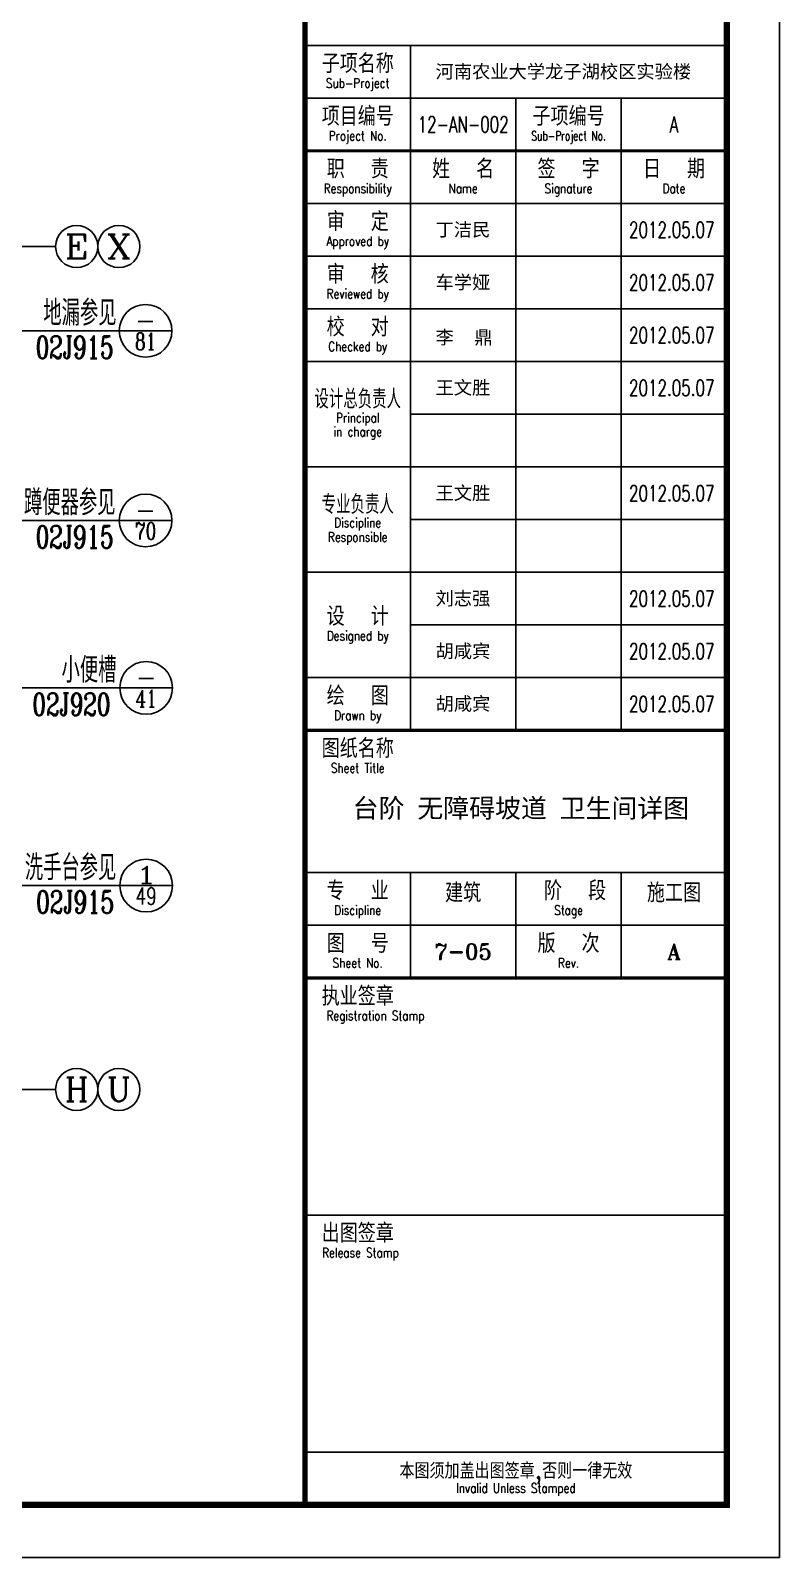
# Model space of a CAD drawing. Extents: x 307762 to 522490, y -326758 to -245675.
# Drawn here: x 361381 to 368484, y -323647 to -309156 of the extents above; entities that cross this region are included whole.
import ezdxf
from ezdxf.enums import TextEntityAlignment as Align

# ---------------------------------------------------------------- set-up
doc = ezdxf.new("R2010")
doc.units = 0
doc.header["$LTSCALE"] = 1000
doc.header["$MEASUREMENT"] = 0
doc.layers.get('0').update_dxf_attribs({"linetype": 'CONTINUOUS'})
for name, color, linetype in [('AXIS', 3, 'CONTINUOUS'), ('AXIS_TEXT', 7, 'CONTINUOUS'), ('DIM_IDEN', 3, 'CONTINUOUS'), ('PUB_HATCH', 250, 'CONTINUOUS'), ('PUB_TEXT', 7, 'CONTINUOUS'), ('图框', 85, 'CONTINUOUS')]:
    doc.layers.add(name, color=color, linetype=linetype)
doc.styles.add('_TCH_AXIS', font='COMPLEX', dxfattribs={"bigfont": 'GBCBIG'})
doc.styles.add('_TCH_LABEL', font='COMPLEX', dxfattribs={"bigfont": 'GBCBIG'})
doc.styles.add('COMPLEX', font='COMPLEX')
doc.styles.add('HT', font='simhei.ttf', dxfattribs={"width": 0.8})
doc.styles.add('TKZ1_tjhts.shx', font='tjromant.shx', dxfattribs={"bigfont": 'tjhts.shx'})
doc.styles.add('TKZ2_tjkts.shx', font='tjromant.shx', dxfattribs={"bigfont": 'tjkts.shx'})
doc.styles.add('黑体', font='simhei.ttf')

# ---------------------------------------------------------------- blocks, each defined once
blk = doc.blocks.new('TJAD_TK_A1')
for p, q in [((1251.38, 643.45), (1331.38, 643.45)), ((1271.38, 513.45), (1271.38, 643.45)), ((1251.38, 633.45), (1331.38, 633.45)), ((1291.38, 513.45), (1291.38, 633.45)), ((1311.38, 513.45), (1311.38, 633.45)), ((1251.38, 613.45), (1331.38, 613.45)), ((1251.38, 603.45), (1331.38, 603.45)), ((1251.38, 593.45), (1331.38, 593.45)), ((1251.38, 583.45), (1331.38, 583.45)), ((1271.38, 573.45), (1331.38, 573.45)), ((1251.38, 563.45), (1331.38, 563.45)), ((1271.38, 553.45), (1331.38, 553.45)), ((1251.38, 543.45), (1331.38, 543.45)), ((1271.38, 533.45), (1331.38, 533.45)), ((1251.38, 523.45), (1331.38, 523.45)), ((1251.38, 486.45), (1331.38, 486.45)), ((1271.38, 486.45), (1271.38, 466.45)), ((1291.38, 486.45), (1291.38, 466.45)), ((1311.38, 486.45), (1311.38, 466.45)), ((1251.38, 476.45), (1331.38, 476.45)), ((1251.38, 421.45), (1331.38, 421.45)), ((1251.38, 376.45), (1331.38, 376.45))]:
    blk.add_line(p, q)
for points, const_width in [([(1251.38, 940.45), (1251.38, 366.45)], 1), ([(1251.38, 623.45), (1331.38, 623.45)], 0.6), ([(1251.38, 513.45), (1331.38, 513.45)], 0.6), ([(1251.38, 466.45), (1331.38, 466.45)], 0.6)]:
    blk.add_lwpolyline(points, dxfattribs=dict(const_width=const_width))
at = {"layer": '图框'}
for p, q in [((1341.38, 356.45), (1341.38, 950.45)), ((500.38, 356.45), (1341.38, 356.45))]:
    blk.add_line(p, q, dxfattribs=at)
at = {"layer": '图框', "const_width": 1.2}
blk.add_lwpolyline([(1331.38, 940.45), (525.38, 940.45), (525.38, 366.45), (1331.38, 366.45)], close=True, dxfattribs=at)
at = {"style": 'TKZ2_tjkts.shx'}
for s, height, p in [('子项名称', 3.6, (1261.38, 640)), ('项目编号', 3.6, (1261.38, 630)), ('职  责', 3.6, (1261.38, 620)), ('姓  名', 3.6, (1281.38, 620)), ('签  字', 3.6, (1301.38, 620)), ('日  期', 3.6, (1321.38, 620)), ('审  定', 3.6, (1261.38, 610)), ('审  核', 3.6, (1261.38, 600)), ('校  对', 3.6, (1261.38, 590)), ('设  计', 3.6, (1261.38, 535.1)), ('绘  图', 3.6, (1261.38, 520)), ('图纸名称', 3.6, (1261.38, 510)), ('专  业', 3.6, (1261.38, 483)), (' 阶  段', 3.6, (1301.38, 483)), ('图  号', 3.6, (1261.38, 473)), ('版  次', 3.6, (1301.38, 473)), ('执业签章', 3.6, (1261.38, 463)), ('出图签章', 3.6, (1261.38, 418)), ('本图须加盖出图签章,否则一律无效', 3, (1291.38, 372.88))]:
    blk.add_text(s, height=height, dxfattribs=at).set_placement(p, align=Align.MIDDLE_CENTER)
at = {"style": 'TKZ2_tjkts.shx', "width": 0.8}
for s, height, p in [('Sub-Project', 1.8, (1261.38, 636.3)), ('Project No.', 1.8, (1261.38, 626.3)), ('Responsibility', 1.8, (1261.38, 616.3)), ('Name', 1.8, (1281.38, 616.3)), ('Signature', 1.8, (1301.38, 616.3)), ('Date', 1.8, (1321.38, 616.3)), ('Approved by', 1.8, (1261.38, 606.3)), ('Reviewed by', 1.8, (1261.38, 596.3)), ('Checked by', 1.8, (1261.38, 586.3)), ('设计总负责人', 3.6, (1261.38, 576.33)), ('in charge', 1.8, (1261.38, 570.15)), ('Principal', 1.8, (1261.38, 572.8)), ('专业负责人', 3.6, (1261.38, 556.33)), ('Discipline', 1.8, (1261.38, 552.87)), ('Responsible', 1.8, (1261.38, 550.15)), ('Designed by', 1.8, (1261.38, 531.4)), ('Drawn by', 1.8, (1261.38, 516.3)), ('Sheet Title', 1.8, (1261.38, 506.3)), ('Discipline', 1.8, (1261.38, 479.3)), ('Stage', 1.8, (1301.38, 479.3)), ('Sheet No.', 1.8, (1261.38, 469.3)), ('Rev.', 1.8, (1301.38, 469.3)), ('Registration Stamp', 1.8, (1264.74, 459.3)), ('Release Stamp', 1.8, (1261.89, 414.3)), ('Invalid Unless Stamped', 1.8, (1291.38, 369.62))]:
    blk.add_text(s, height=height, dxfattribs=at).set_placement(p, align=Align.MIDDLE_CENTER)
at = {"layer": '图框', "style": 'TKZ2_tjkts.shx'}
blk.add_text('子项编号', height=3.6, dxfattribs=at).set_placement((1301.38, 630), align=Align.MIDDLE_CENTER)
at = {"layer": '图框', "style": 'TKZ2_tjkts.shx', "width": 0.7}
blk.add_text('Sub-Project No.', height=1.8, dxfattribs=at).set_placement((1301.38, 626.3), align=Align.MIDDLE_CENTER)
blk = doc.blocks.new('_AXISO')
blk.add_circle((0, 0), 0.5)
at = {"layer": 'AXIS_TEXT', "style": 'COMPLEX', "width": 1.041667}
blk.add_attdef('A', text='', height=0.56, dxfattribs=at).set_placement((-0.25, -0.28), (0.25, -0.28), align=Align.FIT)

msp = doc.modelspace()

# ---------------------------------------------------------------- linework, layer by layer
at = {"layer": 'AXIS'}
for p, q in [((360421.3, -311205.9), (361618.5, -311205.9)), ((362018.5, -311205.9), (362018.5, -311205.9)), ((360421.3, -319205.9), (361618.5, -319205.9)), ((362018.5, -319205.9), (362018.5, -319205.9))]:
    msp.add_line(p, q, dxfattribs=at)
at = {"layer": 'DIM_IDEN'}
for p, q in [((360990.4, -312005.9), (362222.2, -312005.9)), ((362722.2, -312005.9), (362222.2, -312005.9)), ((361219.3, -313805.5), (362222.2, -313805.5)), ((362722.2, -313805.5), (362222.2, -313805.5)), ((360293.2, -315394.8), (362227.2, -315394.8)), ((362727.2, -315394.8), (362227.2, -315394.8)), ((360293.2, -317270.3), (362227.2, -317270.3)), ((362727.2, -317270.3), (362227.2, -317270.3))]:
    msp.add_line(p, q, dxfattribs=at)
for centre in [(362472.2, -312005.9), (362472.2, -313805.5), (362477.2, -315394.8), (362477.2, -317270.3)]:
    msp.add_circle(centre, 250, dxfattribs=at)
at = {"layer": 'PUB_HATCH', "color": 1}
msp.add_lwpolyline([(363983.9, -294447.2), (327683.9, -294447.2), (327683.9, -323147.2), (363983.9, -323147.2)], close=True, dxfattribs=at)

# ---------------------------------------------------------------- block references
at = {"layer": 'AXIS'}
ref = msp.add_blockref('_AXISO', (361818.5, -311205.9), dxfattribs=dict(at, xscale=400, yscale=400, zscale=400))
ref.add_attrib('A', 'E', dxfattribs={"layer": 'AXIS_TEXT', "height": 226.3, "style": '_TCH_AXIS', "width": 1.3125}).set_placement((361705.4, -311319), (361931.7, -311319), align=Align.FIT)
ref = msp.add_blockref('_AXISO', (362218.5, -311205.9), dxfattribs=dict(at, xscale=400, yscale=400, zscale=400))
ref.add_attrib('A', 'X', dxfattribs={"layer": 'AXIS_TEXT', "height": 226.3, "style": '_TCH_AXIS', "width": 1.166667}).set_placement((362105.4, -311319), (362331.7, -311319), align=Align.FIT)
ref = msp.add_blockref('_AXISO', (361818.5, -319205.9), dxfattribs=dict(at, xscale=400, yscale=400, zscale=400))
ref.add_attrib('A', 'H', dxfattribs={"layer": 'AXIS_TEXT', "height": 226.3, "style": '_TCH_AXIS', "width": 1.05}).set_placement((361705.4, -319319), (361931.7, -319319), align=Align.FIT)
ref = msp.add_blockref('_AXISO', (362218.5, -319205.9), dxfattribs=dict(at, xscale=400, yscale=400, zscale=400))
ref.add_attrib('A', 'U', dxfattribs={"layer": 'AXIS_TEXT', "height": 226.3, "style": '_TCH_AXIS', "width": 1.05}).set_placement((362105.4, -319319), (362331.7, -319319), align=Align.FIT)
at = {"layer": '图框', "xscale": 50, "yscale": 50, "zscale": 50}
msp.add_blockref('TJAD_TK_A1', (301415, -341469.6), dxfattribs=at)

# ---------------------------------------------------------------- texts
at = {"layer": 'PUB_TEXT', "style": '_TCH_LABEL'}
for s, p in [('地漏参见', (361501.9, -311955.9)), ('蹲便器参见', (361318.4, -313755.5)), ('小便槽', (361674.5, -315344.8)), ('洗手台参见', (361326.1, -317220.3))]:
    msp.add_text(s, height=241.13, dxfattribs=at).set_placement(p)
for s, width, p, p2 in [('-', 1.458333, (362371.5, -311985.8), (362572.8, -311985.8)), ('81', 0.905172, (362371.5, -312187), (362572.8, -312187)), ('-', 1.458333, (362371.5, -313785.4), (362572.8, -313785.4)), ('70', 0.772059, (362371.5, -313986.6), (362572.8, -313986.6)), ('-', 1.458333, (362376.6, -315374.7), (362577.8, -315374.7)), ('41', 0.875, (362376.6, -315576), (362577.8, -315576)), ('1', 2.916667, (362376.6, -317250.1), (362577.8, -317250.1)), ('49', 0.75, (362376.6, -317451.4), (362577.8, -317451.4))]:
    msp.add_text(s, height=161, dxfattribs=dict(at, width=width)).set_placement(p, p2, align=Align.FIT)
at = {"layer": 'PUB_TEXT', "style": '_TCH_LABEL', "width": 0.705882}
for s, p in [('02J915', (361429.3, -312268.4)), ('02J915', (361429.3, -314068)), ('02J920', (361398.6, -315657.3)), ('02J915', (361434.3, -317532.8))]:
    msp.add_text(s, height=212.5, dxfattribs=at).set_placement(p)
at = {"layer": '图框', "style": 'HT'}
for s, height, p in [('河南农业大学龙子湖校区实验楼', 126.962, (365222.1, -309608.4)), ('丁洁民', 126.96, (365222.1, -311108.4)), ('车学娅', 126.96, (365222.1, -311608.4)), ('李', 127, (365222.1, -312131.4)), ('鼎', 127, (365589.4, -312131.4)), ('王文胜', 126.96, (365222.1, -312608.4)), ('王文胜', 126.96, (365222.1, -313608.4)), ('刘志强', 126.96, (365222.1, -314608.4)), ('胡咸宾', 126.96, (365222.1, -315108.4)), ('胡咸宾', 126.96, (365222.1, -315608.4))]:
    msp.add_text(s, height=height, dxfattribs=at).set_placement(p)
at = {"layer": '图框', "style": 'TKZ1_tjhts.shx', "width": 0.7}
for s, p in [('12-AN-002', (365484.1, -310047.1)), ('A', (367484.1, -310047.1)), ('2012.05.07', (367462.5, -311047.2)), ('2012.05.07', (367462.5, -311547.2)), ('2012.05.07', (367462.5, -312047.2)), ('2012.05.07', (367462.5, -312547.2)), ('2012.05.07', (367462.5, -313547.2)), ('2012.05.07', (367462.5, -314547.2)), ('2012.05.07', (367462.5, -315047.2)), ('2012.05.07', (367462.5, -315547.2))]:
    msp.add_text(s, height=150, dxfattribs=at).set_placement(p, align=Align.MIDDLE_CENTER)
at = {"layer": '图框'}
for s, height, style, p in [('台阶 无障碍坡道 卫生间详图', 180, '黑体', (366031.8, -316536.1)), ('建筑', 180, 'TKZ1_tjhts.shx', (365483.9, -317339.2)), ('施工图', 180, 'TKZ1_tjhts.shx', (367483.9, -317339.2)), ('7-05', 150, 'TKZ1_tjhts.shx', (365483.9, -317897.2)), ('A', 150, 'TKZ1_tjhts.shx', (367483.9, -317897.2))]:
    msp.add_text(s, height=height, dxfattribs=dict(at, style=style)).set_placement(p, align=Align.MIDDLE_CENTER)

doc.saveas('drawing.dxf')
